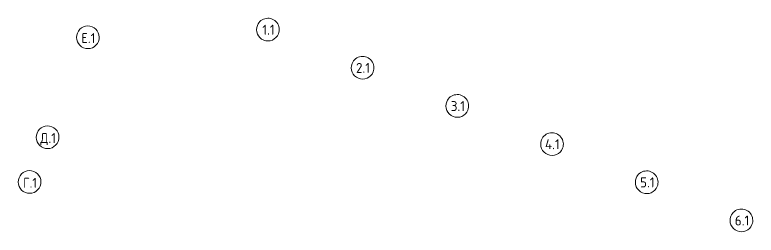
# Model space of a CAD drawing. Header units: millimetres. Extents: x -584918 to 2941280, y 3000189 to 4229862.
# Drawn here: x -461079 to -434939, y 3514097 to 3521866 of the extents above; entities that cross this region are included whole.
import ezdxf

# ---------------------------------------------------------------- set-up
doc = ezdxf.new("R2010")
doc.units = ezdxf.units.MM
doc.layers.add('Оси', color=7, linetype='Continuous', lineweight=0)
doc.styles.add('GOST Common_1', font='', dxfattribs={"height": 700})
doc.styles.get('GOST Common_1').set_extended_font_data('GOST Common')

# ---------------------------------------------------------------- blocks, each defined once
blk = doc.blocks.new('Ось сетки - Круг_Ø8 мм-6577-АР Этаж 00')
at = {"layer": 'Оси'}
for start, end in [(360, 180), (180, 360)]:
    blk.add_arc((0, 0), 4, start, end, dxfattribs=at)

msp = doc.modelspace()

# ---------------------------------------------------------------- block references
at = {"layer": 'Оси'}
for p, xscale, yscale, zscale, rotation in [((-452155.067, 3521345.918), 99.99999999999994, 99.99999999999994, 99.99999999999994, 338.0513009164571), ((-458502.805, 3521074.816), 99.99999999999993, 99.99999999999993, 99.99999999999993, 248.0513009164574), ((-448815.999, 3520000.323), 99.99999999999994, 99.99999999999994, 99.99999999999994, 338.0513009164571), ((-445476.931, 3518654.729), 99.99999999999994, 99.99999999999994, 99.99999999999994, 338.0513009164571), ((-459923.155, 3517550.244), 99.99999999999993, 99.99999999999993, 99.99999999999993, 248.0513009164574), ((-442137.863, 3517309.134), 99.99999999999994, 99.99999999999994, 99.99999999999994, 338.0513009164571), ((-460558.575, 3515973.462), 99.99999999999993, 99.99999999999993, 99.99999999999993, 248.0513009164574), ((-438798.795, 3515963.54), 99.99999999999994, 99.99999999999994, 99.99999999999994, 338.0513009164571), ((-435459.727, 3514617.945), 99.99999999999994, 99.99999999999994, 99.99999999999994, 338.0513009164571)]:
    msp.add_blockref('Ось сетки - Круг_Ø8 мм-6577-АР Этаж 00', p, dxfattribs=dict(at, xscale=xscale, yscale=yscale, zscale=zscale, rotation=rotation))

# ---------------------------------------------------------------- texts
at = {"layer": 'Оси', "char_height": 350, "attachment_point": 1, "style": 'GOST Common_1'}
for s, insert, width in [('1.1', (-452351.977, 3521516.307), 490.63275), ('\\fGOST Common|b0|i0|c204|p34|;\\W.9;Е', (-458728.523, 3521220.982), 274.17712), ('.1', (-458502.304, 3521220.982), 303.03787), ('2.1', (-449048.459, 3520170.712), 577.215), ('3.1', (-445706.241, 3518825.118), 569.99981), ('\\fGOST Common|b0|i0|c204|p34|;\\W.9;Д', (-460178.573, 3517696.411), 346.329), ('.1', (-459892.823, 3517696.411), 303.03787), ('4.1', (-442385.173, 3517479.523), 613.29094), ('\\fGOST Common|b0|i0|c204|p34|;\\W.9;Г', (-460784.292, 3516119.629), 274.17712), ('.1', (-460558.073, 3516119.629), 303.03787), ('5.1', (-439031.255, 3516133.928), 577.215), ('6.1', (-435692.187, 3514788.334), 577.215)]:
    msp.add_mtext(s, dxfattribs=dict(at, insert=insert, width=width))

doc.saveas('drawing.dxf')
